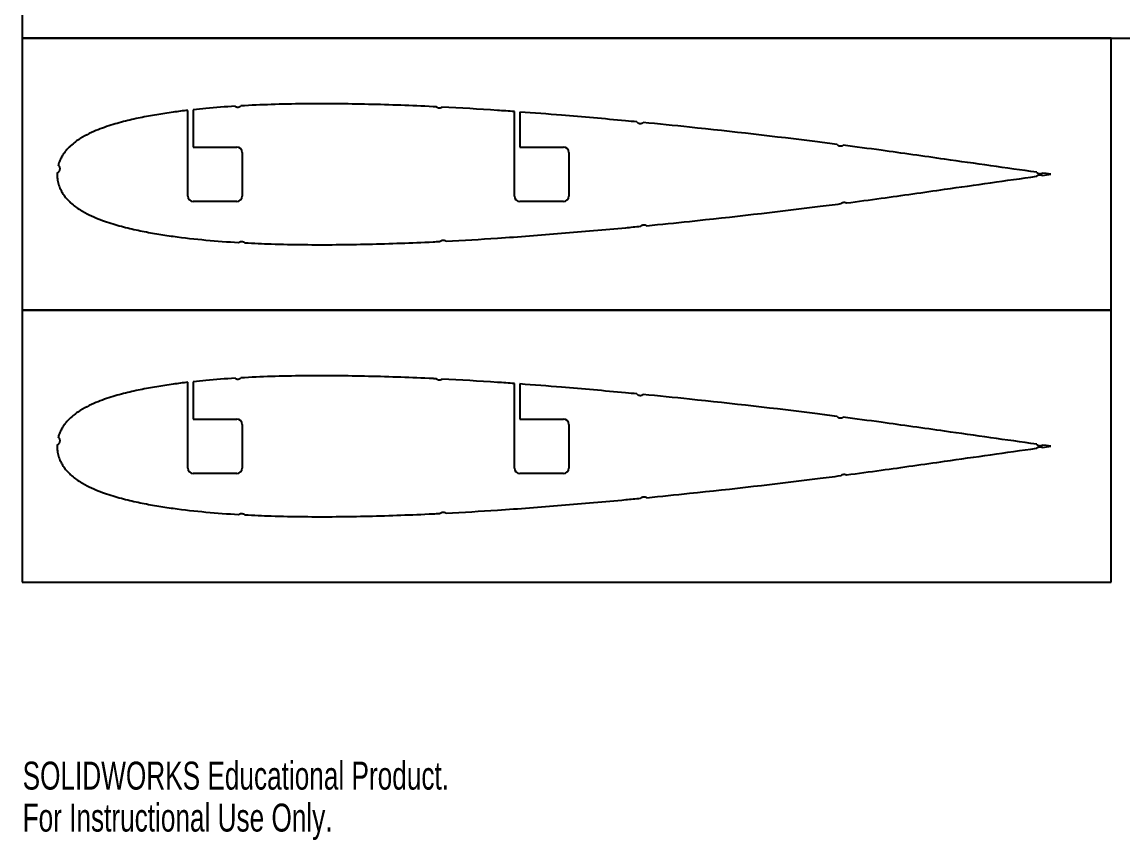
# Model space of a CAD drawing. Header units: millimetres. Extents: x 0 to 310, y 0 to 297.
# Drawn here: x -0.1 to 202.1, y -0.1 to 150.2 of the extents above; entities that cross this region are included whole.
import ezdxf

# ---------------------------------------------------------------- set-up
doc = ezdxf.new("R2010")
doc.units = ezdxf.units.MM
doc.styles.add('SLDTEXTSTYLE0', font='TXT', dxfattribs={"width": 0.7})

msp = doc.modelspace()

# ---------------------------------------------------------------- linework, layer by layer
at = {"color": 7, "linetype": 'Continuous', "lineweight": 25}
for p, q in [((-0.11, 197.25), (-0.11, 147.25)), ((-0.11, 147.25), (309.89, 147.25)), ((199.93, 147.26), (-0.07, 147.26)), ((-0.07, 147.26), (-0.07, 97.26)), ((199.93, 97.26), (199.93, 147.26)), ((30.33, 118.26), (30.33, 134)), ((31.33, 134.11), (31.33, 127.26)), ((90.33, 118.26), (90.33, 133.78)), ((91.33, 133.69), (91.33, 127.26)), ((31.33, 127.26), (39.33, 127.26)), ((40.33, 126.26), (40.33, 118.26)), ((91.33, 127.26), (99.33, 127.26)), ((100.33, 126.26), (100.33, 118.26)), ((187.31, 122.04), (188.87, 122.26)), ((39.33, 117.26), (31.33, 117.26)), ((99.33, 117.26), (91.33, 117.26)), ((199.93, 97.28), (-0.07, 97.28)), ((-0.07, 97.28), (-0.07, 47.28)), ((-0.07, 97.26), (199.93, 97.26)), ((199.93, 47.28), (199.93, 97.28)), ((30.33, 68.28), (30.33, 84.03)), ((31.33, 84.14), (31.33, 77.28)), ((90.33, 68.28), (90.33, 83.8)), ((91.33, 83.72), (91.33, 77.28)), ((31.33, 77.28), (39.33, 77.28)), ((91.33, 77.28), (99.33, 77.28)), ((40.33, 76.28), (40.33, 68.28)), ((100.33, 76.28), (100.33, 68.28)), ((187.31, 72.06), (188.87, 72.28)), ((39.33, 67.28), (31.33, 67.28)), ((99.33, 67.28), (91.33, 67.28)), ((-0.07, 47.28), (199.93, 47.28))]:
    msp.add_line(p, q, dxfattribs=at)
at = {"color": 7, "linetype": 'Continuous', "lineweight": 25, "flags": 128}
for points in [[(188.87, 122.26), (187.99, 122.38), (187.31, 122.48)], [(188.87, 72.28), (187.99, 72.41), (187.31, 72.5)]]:
    msp.add_lwpolyline(points, dxfattribs=at)
at = {"color": 7, "linetype": 'Continuous', "lineweight": 25}
for centre, start, end in [((39.33, 126.26), 0, 90), ((99.33, 126.26), 360, 90), ((31.33, 118.26), 180, 270), ((39.33, 118.26), 270, 0), ((91.33, 118.26), 180, 270), ((99.33, 118.26), 270, 0), ((39.33, 76.28), 0, 90), ((99.33, 76.28), 0, 90), ((31.33, 68.28), 180, 270), ((39.33, 68.28), 270, 0), ((91.33, 68.28), 180, 270), ((99.33, 68.28), 270, 0)]:
    msp.add_arc(centre, 1, start, end, dxfattribs=at)
for points, knots in [([(30.33, 134), (29.44, 133.9), (27.54, 133.66), (24.63, 133.22), (21.59, 132.66), (19.05, 132.08), (16.99, 131.51), (15.44, 131.03), (13.86, 130.45), (12.25, 129.76), (10.86, 129.02), (9.71, 128.24), (8.97, 127.64), (8.35, 127.04), (7.89, 126.52), (7.45, 125.92), (7.05, 125.25), (6.74, 124.56), (6.59, 124.07), (6.56, 123.93)], [-0.0021371, -0.0021371, -0.0021371, -0.0021371, 0.0149268, 0.0341616, 0.0533965, 0.0726313, 0.0822487, 0.0918661, 0.1014835, 0.1111009, 0.1207184, 0.1255271, 0.1303358, 0.1327401, 0.1351445, 0.1375488, 0.1399532, 0.1423575, 0.1433018, 0.1433018, 0.1433018, 0.1433018]), ([(39.02, 134.76), (37.24, 134.65), (34.68, 134.45), (32.11, 134.2), (31.33, 134.11)], [0.48845738, 0.48845738, 0.48845738, 0.48845738, 0.52271245, 0.53773034, 0.53773034, 0.53773034, 0.53773034]), ([(39.02, 134.76), (39.04, 134.74), (39.11, 134.7), (39.23, 134.64), (39.39, 134.6), (39.5, 134.6), (39.55, 134.6)], [0.5704487, 0.5704487, 0.5704487, 0.5704487, 0.6289313, 0.7509766, 0.8732223, 1, 1, 1, 1]), ([(39.55, 134.6), (39.61, 134.6), (39.72, 134.61), (39.87, 134.68), (39.99, 134.74), (40.05, 134.8), (40.07, 134.82)], [0, 0, 0, 0, 0.1265933, 0.2490036, 0.3711573, 0.4373361, 0.4373361, 0.4373361, 0.4373361]), ([(76.04, 134.64), (75.82, 134.65), (71.66, 134.85), (63.54, 135.16), (53.62, 135.25), (45.79, 135.09), (41.94, 134.92), (40.07, 134.82)], [0.2491988, 0.2491988, 0.2491988, 0.2491988, 0.2534248, 0.3303642, 0.4073035, 0.4457731, 0.4817161, 0.4817161, 0.4817161, 0.4817161]), ([(76.04, 134.64), (76.04, 134.64), (76.09, 134.6), (76.19, 134.53), (76.34, 134.48), (76.45, 134.46), (76.51, 134.46)], [0.609315, 0.609315, 0.609315, 0.609315, 0.628365, 0.7513731, 0.8729395, 1, 1, 1, 1]), ([(76.51, 134.46), (76.56, 134.46), (76.67, 134.46), (76.83, 134.49), (76.95, 134.54), (77.01, 134.58), (77.02, 134.59)], [0, 0, 0, 0, 0.1277506, 0.2483774, 0.3721571, 0.4108153, 0.4108153, 0.4108153, 0.4108153]), ([(90.33, 133.78), (89.29, 133.85), (84.86, 134.15), (80.42, 134.42), (77.02, 134.59)], [0.15615159, 0.15615159, 0.15615159, 0.15615159, 0.17648551, 0.24281388, 0.24281388, 0.24281388, 0.24281388]), ([(112.84, 131.87), (112.15, 131.94), (107.54, 132.38), (100.38, 133.01), (93.89, 133.51), (91.33, 133.69)], [1.0441864, 1.0441864, 1.0441864, 1.0441864, 1.0577082, 1.1346475, 1.1847316, 1.1847316, 1.1847316, 1.1847316]), ([(112.84, 131.87), (112.87, 131.84), (112.94, 131.77), (113.07, 131.68), (113.22, 131.62), (113.33, 131.61), (113.39, 131.6)], [0.5203481, 0.5203481, 0.5203481, 0.5203481, 0.6285099, 0.7509327, 0.8727106, 1, 1, 1, 1]), ([(113.39, 131.6), (113.44, 131.6), (113.55, 131.59), (113.71, 131.63), (113.85, 131.69), (113.92, 131.74), (113.96, 131.77)], [0, 0, 0, 0, 0.1263134, 0.2490558, 0.3708794, 0.4627959, 0.4627959, 0.4627959, 0.4627959]), ([(149.61, 127.74), (148.4, 127.9), (139.38, 129.05), (127.5, 130.41), (116.81, 131.49), (113.96, 131.77)], [0.8031395, 0.8031395, 0.8031395, 0.8031395, 0.8268903, 0.9807689, 1.036883, 1.036883, 1.036883, 1.036883]), ([(149.61, 127.74), (149.63, 127.71), (149.7, 127.64), (149.82, 127.56), (149.97, 127.49), (150.07, 127.47), (150.13, 127.46)], [0.5386306, 0.5386306, 0.5386306, 0.5386306, 0.6294676, 0.7509399, 0.8730643, 1, 1, 1, 1]), ([(150.13, 127.46), (150.19, 127.46), (150.29, 127.45), (150.46, 127.48), (150.59, 127.53), (150.67, 127.58), (150.7, 127.6)], [0, 0, 0, 0, 0.1269102, 0.2497491, 0.372104, 0.4547515, 0.4547515, 0.4547515, 0.4547515]), ([(186.28, 122.62), (180.64, 123.42), (171.12, 124.76), (159.27, 126.46), (153.03, 127.29), (150.7, 127.6)], [0.5613433, 0.5613433, 0.5613433, 0.5613433, 0.6730116, 0.7499509, 0.7959846, 0.7959846, 0.7959846, 0.7959846]), ([(6.86, 123.13), (6.87, 123.19), (6.88, 123.3), (6.86, 123.46), (6.81, 123.61), (6.73, 123.76), (6.64, 123.86), (6.58, 123.92), (6.56, 123.93)], [0, 0, 0, 0, 0.1269641, 0.2494791, 0.3713617, 0.4997016, 0.62708, 0.6863105, 0.6863105, 0.6863105, 0.6863105]), ([(6.34, 122.51), (6.34, 122.5), (6.33, 122.42), (6.32, 122.34), (6.32, 122.27), (6.32, 122.26)], [0.148122706, 0.148122706, 0.148122706, 0.148122706, 0.148368425, 0.149570602, 0.149763704, 0.149763704, 0.149763704, 0.149763704]), ([(6.32, 122.26), (6.32, 122.25), (6.32, 122.18), (6.33, 122.04), (6.35, 121.81), (6.39, 121.27), (6.66, 120.13), (7.05, 119.27), (7.45, 118.59), (7.89, 117.99), (8.35, 117.47), (8.97, 116.87), (9.71, 116.27), (10.86, 115.49), (12.25, 114.76), (13.86, 114.06), (15.44, 113.49), (16.99, 113), (19.05, 112.44), (21.59, 111.86), (24.63, 111.3), (28.66, 110.69), (33.68, 110.13), (37.7, 109.84), (39.72, 109.72), (39.74, 109.72)], [-0.0021363, -0.0021363, -0.0021363, -0.0021363, -0.001944, -0.0007418, 0.0004604, 0.0028647, 0.0052691, 0.0076734, 0.0100778, 0.0124821, 0.0148865, 0.0172908, 0.0220995, 0.0269083, 0.0365257, 0.0461431, 0.0557605, 0.0653779, 0.0749953, 0.0942302, 0.113465, 0.1326998, 0.1711695, 0.2096391, 0.2100337, 0.2100337, 0.2100337, 0.2100337]), ([(6.34, 122.51), (6.35, 122.51), (6.41, 122.54), (6.51, 122.6), (6.64, 122.7), (6.74, 122.83), (6.82, 122.97), (6.85, 123.08), (6.86, 123.13)], [0.350931, 0.350931, 0.350931, 0.350931, 0.3729642, 0.5011869, 0.6280584, 0.7505673, 0.8723179, 1, 1, 1, 1]), ([(151.33, 116.99), (153.45, 117.27), (159.48, 118.08), (171.11, 119.75), (180.63, 121.09), (186.26, 121.89)], [0.937131, 0.937131, 0.937131, 0.937131, 0.9790323, 1.0559717, 1.1675282, 1.1675282, 1.1675282, 1.1675282]), ([(186.26, 121.89), (186.28, 121.91), (186.34, 121.97), (186.45, 122.06), (186.6, 122.13), (186.71, 122.15), (186.76, 122.16)], [0.5563046, 0.5563046, 0.5563046, 0.5563046, 0.6286596, 0.7520344, 0.8729663, 1, 1, 1, 1]), ([(186.28, 122.62), (186.29, 122.61), (186.35, 122.55), (186.45, 122.47), (186.6, 122.4), (186.71, 122.38), (186.76, 122.37)], [0.5737586, 0.5737586, 0.5737586, 0.5737586, 0.6294676, 0.7509399, 0.8730643, 1, 1, 1, 1]), ([(186.76, 122.37), (186.82, 122.36), (186.93, 122.35), (187.09, 122.38), (187.22, 122.42), (187.29, 122.46), (187.31, 122.48)], [0, 0, 0, 0, 0.1269102, 0.2497491, 0.372104, 0.4334494, 0.4334494, 0.4334494, 0.4334494]), ([(186.76, 122.16), (186.82, 122.16), (186.93, 122.17), (187.09, 122.15), (187.22, 122.1), (187.29, 122.05), (187.31, 122.04)], [0, 0, 0, 0, 0.1266763, 0.2499968, 0.3711596, 0.4395457, 0.4395457, 0.4395457, 0.4395457]), ([(114.64, 112.81), (117.27, 113.06), (127.73, 114.12), (139.61, 115.49), (148.87, 116.67), (150.32, 116.86)], [0.6965436, 0.6965436, 0.6965436, 0.6965436, 0.7482144, 0.902093, 0.9304964, 0.9304964, 0.9304964, 0.9304964]), ([(150.32, 116.86), (150.33, 116.88), (150.38, 116.93), (150.48, 117), (150.63, 117.07), (150.74, 117.09), (150.79, 117.1)], [0.5860773, 0.5860773, 0.5860773, 0.5860773, 0.6286596, 0.7520344, 0.8729663, 1, 1, 1, 1]), ([(150.79, 117.1), (150.85, 117.11), (150.96, 117.12), (151.12, 117.09), (151.24, 117.04), (151.31, 117.01), (151.33, 116.99)], [0, 0, 0, 0, 0.1266763, 0.2499968, 0.3711596, 0.4225832, 0.4225832, 0.4225832, 0.4225832]), ([(77.79, 109.96), (80.93, 110.13), (88.01, 110.55), (99.01, 111.38), (107.77, 112.15), (112.6, 112.61), (113.51, 112.7)], [0.4560702, 0.4560702, 0.4560702, 0.4560702, 0.5173964, 0.5943357, 0.6712751, 0.6891943, 0.6891943, 0.6891943, 0.6891943]), ([(113.51, 112.7), (113.54, 112.73), (113.62, 112.8), (113.75, 112.89), (113.9, 112.95), (114.01, 112.97), (114.07, 112.97)], [0.5179327, 0.5179327, 0.5179327, 0.5179327, 0.6280836, 0.7502012, 0.8732655, 1, 1, 1, 1]), ([(114.07, 112.97), (114.12, 112.98), (114.23, 112.98), (114.39, 112.94), (114.53, 112.88), (114.6, 112.83), (114.64, 112.81)], [0, 0, 0, 0, 0.1264854, 0.249622, 0.3710783, 0.4621, 0.4621, 0.4621, 0.4621]), ([(39.74, 109.72), (39.77, 109.74), (39.84, 109.79), (39.97, 109.86), (40.13, 109.89), (40.24, 109.89), (40.3, 109.89)], [0.5436753, 0.5436753, 0.5436753, 0.5436753, 0.6273537, 0.7509631, 0.8731881, 1, 1, 1, 1]), ([(40.3, 109.89), (40.35, 109.89), (40.46, 109.88), (40.62, 109.82), (40.74, 109.74), (40.8, 109.68), (40.83, 109.66)], [0, 0, 0, 0, 0.126595, 0.2503189, 0.371113, 0.4533191, 0.4533191, 0.4533191, 0.4533191]), ([(40.83, 109.66), (42.44, 109.57), (46.05, 109.42), (53.62, 109.27), (63.54, 109.36), (71.87, 109.67), (76.24, 109.88), (76.67, 109.91)], [0.2170361, 0.2170361, 0.2170361, 0.2170361, 0.2481088, 0.2865785, 0.3635178, 0.4404571, 0.4487745, 0.4487745, 0.4487745, 0.4487745]), ([(76.67, 109.91), (76.7, 109.94), (76.78, 110.01), (76.91, 110.09), (77.06, 110.14), (77.17, 110.15), (77.23, 110.16)], [0.5195301, 0.5195301, 0.5195301, 0.5195301, 0.6274147, 0.7508207, 0.8720899, 1, 1, 1, 1]), ([(77.23, 110.16), (77.28, 110.16), (77.39, 110.15), (77.55, 110.11), (77.68, 110.05), (77.76, 109.99), (77.79, 109.96)], [0, 0, 0, 0, 0.1270385, 0.2500631, 0.3716852, 0.463482, 0.463482, 0.463482, 0.463482]), ([(76.04, 84.67), (75.82, 84.68), (71.66, 84.88), (63.54, 85.18), (53.62, 85.27), (45.79, 85.12), (41.94, 84.95), (40.07, 84.84)], [0.2491988, 0.2491988, 0.2491988, 0.2491988, 0.2534248, 0.3303642, 0.4073035, 0.4457731, 0.4817161, 0.4817161, 0.4817161, 0.4817161]), ([(30.33, 84.03), (29.44, 83.92), (27.54, 83.68), (24.63, 83.24), (21.59, 82.68), (19.05, 82.1), (16.99, 81.54), (15.44, 81.05), (13.86, 80.48), (12.25, 79.79), (10.86, 79.05), (9.71, 78.27), (8.97, 77.67), (8.35, 77.07), (7.89, 76.55), (7.45, 75.95), (7.05, 75.27), (6.74, 74.59), (6.59, 74.1), (6.56, 73.96)], [-0.0021371, -0.0021371, -0.0021371, -0.0021371, 0.0149268, 0.0341616, 0.0533965, 0.0726313, 0.0822487, 0.0918661, 0.1014835, 0.1111009, 0.1207184, 0.1255271, 0.1303358, 0.1327401, 0.1351445, 0.1375488, 0.1399532, 0.1423575, 0.1433018, 0.1433018, 0.1433018, 0.1433018]), ([(39.02, 84.78), (37.24, 84.67), (34.68, 84.48), (32.11, 84.22), (31.33, 84.14)], [0.48845738, 0.48845738, 0.48845738, 0.48845738, 0.52271245, 0.53773034, 0.53773034, 0.53773034, 0.53773034]), ([(39.02, 84.78), (39.04, 84.77), (39.11, 84.72), (39.23, 84.67), (39.39, 84.63), (39.5, 84.63), (39.55, 84.63)], [0.5704487, 0.5704487, 0.5704487, 0.5704487, 0.6289313, 0.7509766, 0.8732223, 1, 1, 1, 1]), ([(39.55, 84.63), (39.61, 84.63), (39.72, 84.64), (39.87, 84.7), (39.99, 84.77), (40.05, 84.82), (40.07, 84.84)], [0, 0, 0, 0, 0.1265933, 0.2490036, 0.3711573, 0.4373361, 0.4373361, 0.4373361, 0.4373361]), ([(76.04, 84.67), (76.04, 84.66), (76.09, 84.62), (76.19, 84.56), (76.34, 84.5), (76.45, 84.49), (76.51, 84.48)], [0.609315, 0.609315, 0.609315, 0.609315, 0.628365, 0.7513731, 0.8729395, 1, 1, 1, 1]), ([(76.51, 84.48), (76.56, 84.48), (76.67, 84.48), (76.83, 84.52), (76.95, 84.57), (77.01, 84.61), (77.02, 84.62)], [0, 0, 0, 0, 0.1277506, 0.2483774, 0.3721571, 0.4108153, 0.4108153, 0.4108153, 0.4108153]), ([(90.33, 83.8), (89.29, 83.88), (84.86, 84.18), (80.42, 84.45), (77.02, 84.62)], [0.15615159, 0.15615159, 0.15615159, 0.15615159, 0.17648551, 0.24281388, 0.24281388, 0.24281388, 0.24281388]), ([(112.84, 81.9), (112.15, 81.96), (107.54, 82.4), (100.38, 83.03), (93.89, 83.53), (91.33, 83.72)], [1.0441864, 1.0441864, 1.0441864, 1.0441864, 1.0577082, 1.1346475, 1.1847316, 1.1847316, 1.1847316, 1.1847316]), ([(112.84, 81.9), (112.87, 81.86), (112.94, 81.79), (113.07, 81.71), (113.22, 81.65), (113.33, 81.63), (113.39, 81.63)], [0.5203481, 0.5203481, 0.5203481, 0.5203481, 0.6285099, 0.7509327, 0.8727106, 1, 1, 1, 1]), ([(113.39, 81.63), (113.44, 81.62), (113.55, 81.62), (113.71, 81.65), (113.85, 81.72), (113.92, 81.77), (113.96, 81.79)], [0, 0, 0, 0, 0.1263134, 0.2490558, 0.3708794, 0.4627959, 0.4627959, 0.4627959, 0.4627959]), ([(149.61, 77.77), (148.4, 77.92), (139.38, 79.08), (127.5, 80.44), (116.81, 81.51), (113.96, 81.79)], [0.8031395, 0.8031395, 0.8031395, 0.8031395, 0.8268903, 0.9807689, 1.036883, 1.036883, 1.036883, 1.036883]), ([(149.61, 77.77), (149.63, 77.74), (149.7, 77.67), (149.82, 77.58), (149.97, 77.52), (150.07, 77.5), (150.13, 77.49)], [0.5386306, 0.5386306, 0.5386306, 0.5386306, 0.6294676, 0.7509399, 0.8730643, 1, 1, 1, 1]), ([(150.13, 77.49), (150.19, 77.48), (150.29, 77.48), (150.46, 77.51), (150.59, 77.56), (150.67, 77.6), (150.7, 77.62)], [0, 0, 0, 0, 0.1269102, 0.2497491, 0.372104, 0.4547515, 0.4547515, 0.4547515, 0.4547515]), ([(186.28, 72.65), (180.64, 73.45), (171.12, 74.79), (159.27, 76.48), (153.03, 77.32), (150.7, 77.62)], [0.5613433, 0.5613433, 0.5613433, 0.5613433, 0.6730116, 0.7499509, 0.7959846, 0.7959846, 0.7959846, 0.7959846]), ([(6.34, 72.54), (6.35, 72.54), (6.41, 72.56), (6.51, 72.62), (6.64, 72.73), (6.74, 72.85), (6.82, 73), (6.85, 73.1), (6.86, 73.16)], [0.350931, 0.350931, 0.350931, 0.350931, 0.3729642, 0.5011869, 0.6280584, 0.7505673, 0.8723179, 1, 1, 1, 1]), ([(6.86, 73.16), (6.87, 73.21), (6.88, 73.32), (6.86, 73.48), (6.81, 73.64), (6.73, 73.78), (6.64, 73.89), (6.58, 73.94), (6.56, 73.96)], [0, 0, 0, 0, 0.1269641, 0.2494791, 0.3713617, 0.4997016, 0.62708, 0.6863105, 0.6863105, 0.6863105, 0.6863105]), ([(6.34, 72.54), (6.34, 72.52), (6.33, 72.45), (6.32, 72.37), (6.32, 72.29), (6.32, 72.28)], [0.148122706, 0.148122706, 0.148122706, 0.148122706, 0.148368425, 0.149570602, 0.149763704, 0.149763704, 0.149763704, 0.149763704]), ([(6.32, 72.28), (6.32, 72.27), (6.32, 72.2), (6.33, 72.07), (6.35, 71.84), (6.39, 71.3), (6.66, 70.15), (7.05, 69.29), (7.45, 68.62), (7.89, 68.02), (8.35, 67.5), (8.97, 66.9), (9.71, 66.3), (10.86, 65.52), (12.25, 64.78), (13.86, 64.09), (15.44, 63.52), (16.99, 63.03), (19.05, 62.47), (21.59, 61.88), (24.63, 61.32), (28.66, 60.71), (33.68, 60.16), (37.7, 59.86), (39.72, 59.74), (39.74, 59.74)], [-0.0021363, -0.0021363, -0.0021363, -0.0021363, -0.001944, -0.0007418, 0.0004604, 0.0028647, 0.0052691, 0.0076734, 0.0100778, 0.0124821, 0.0148865, 0.0172908, 0.0220995, 0.0269083, 0.0365257, 0.0461431, 0.0557605, 0.0653779, 0.0749953, 0.0942302, 0.113465, 0.1326998, 0.1711695, 0.2096391, 0.2100337, 0.2100337, 0.2100337, 0.2100337]), ([(151.33, 67.02), (153.45, 67.3), (159.48, 68.11), (171.11, 69.78), (180.63, 71.12), (186.26, 71.92)], [0.937131, 0.937131, 0.937131, 0.937131, 0.9790323, 1.0559717, 1.1675282, 1.1675282, 1.1675282, 1.1675282]), ([(186.26, 71.92), (186.28, 71.94), (186.34, 72), (186.45, 72.08), (186.6, 72.15), (186.71, 72.17), (186.76, 72.18)], [0.5563046, 0.5563046, 0.5563046, 0.5563046, 0.6286596, 0.7520344, 0.8729663, 1, 1, 1, 1]), ([(186.28, 72.65), (186.29, 72.63), (186.35, 72.58), (186.45, 72.5), (186.6, 72.43), (186.71, 72.41), (186.76, 72.39)], [0.5737586, 0.5737586, 0.5737586, 0.5737586, 0.6294676, 0.7509399, 0.8730643, 1, 1, 1, 1]), ([(186.76, 72.39), (186.82, 72.39), (186.93, 72.38), (187.09, 72.41), (187.22, 72.45), (187.29, 72.49), (187.31, 72.5)], [0, 0, 0, 0, 0.1269102, 0.2497491, 0.372104, 0.4334494, 0.4334494, 0.4334494, 0.4334494]), ([(186.76, 72.18), (186.82, 72.19), (186.93, 72.2), (187.09, 72.17), (187.22, 72.12), (187.29, 72.08), (187.31, 72.06)], [0, 0, 0, 0, 0.1266763, 0.2499968, 0.3711596, 0.4395457, 0.4395457, 0.4395457, 0.4395457]), ([(114.64, 62.83), (117.27, 63.09), (127.73, 64.15), (139.61, 65.51), (148.87, 66.7), (150.32, 66.89)], [0.6965436, 0.6965436, 0.6965436, 0.6965436, 0.7482144, 0.902093, 0.9304964, 0.9304964, 0.9304964, 0.9304964]), ([(150.32, 66.89), (150.33, 66.9), (150.38, 66.95), (150.48, 67.03), (150.63, 67.1), (150.74, 67.12), (150.79, 67.13)], [0.5860773, 0.5860773, 0.5860773, 0.5860773, 0.6286596, 0.7520344, 0.8729663, 1, 1, 1, 1]), ([(150.79, 67.13), (150.85, 67.13), (150.96, 67.14), (151.12, 67.12), (151.24, 67.07), (151.31, 67.03), (151.33, 67.02)], [0, 0, 0, 0, 0.1266763, 0.2499968, 0.3711596, 0.4225832, 0.4225832, 0.4225832, 0.4225832]), ([(77.79, 59.99), (80.93, 60.15), (88.01, 60.58), (99.01, 61.4), (107.77, 62.18), (112.6, 62.64), (113.51, 62.72)], [0.4560702, 0.4560702, 0.4560702, 0.4560702, 0.5173964, 0.5943357, 0.6712751, 0.6891943, 0.6891943, 0.6891943, 0.6891943]), ([(113.51, 62.72), (113.54, 62.76), (113.62, 62.83), (113.75, 62.92), (113.9, 62.98), (114.01, 62.99), (114.07, 63)], [0.5179327, 0.5179327, 0.5179327, 0.5179327, 0.6280836, 0.7502012, 0.8732655, 1, 1, 1, 1]), ([(114.07, 63), (114.12, 63), (114.23, 63), (114.39, 62.97), (114.53, 62.91), (114.6, 62.86), (114.64, 62.83)], [0, 0, 0, 0, 0.1264854, 0.249622, 0.3710783, 0.4621, 0.4621, 0.4621, 0.4621]), ([(39.74, 59.74), (39.77, 59.77), (39.84, 59.82), (39.97, 59.88), (40.13, 59.92), (40.24, 59.92), (40.3, 59.92)], [0.5436753, 0.5436753, 0.5436753, 0.5436753, 0.6273537, 0.7509631, 0.8731881, 1, 1, 1, 1]), ([(40.3, 59.92), (40.35, 59.91), (40.46, 59.9), (40.62, 59.84), (40.74, 59.77), (40.8, 59.71), (40.83, 59.68)], [0, 0, 0, 0, 0.126595, 0.2503189, 0.371113, 0.4533191, 0.4533191, 0.4533191, 0.4533191]), ([(40.83, 59.68), (42.44, 59.6), (46.05, 59.45), (53.62, 59.29), (63.54, 59.39), (71.87, 59.7), (76.24, 59.91), (76.67, 59.93)], [0.2170361, 0.2170361, 0.2170361, 0.2170361, 0.2481088, 0.2865785, 0.3635178, 0.4404571, 0.4487745, 0.4487745, 0.4487745, 0.4487745]), ([(76.67, 59.93), (76.7, 59.97), (76.78, 60.03), (76.91, 60.11), (77.06, 60.17), (77.17, 60.18), (77.23, 60.18)], [0.5195301, 0.5195301, 0.5195301, 0.5195301, 0.6274147, 0.7508207, 0.8720899, 1, 1, 1, 1]), ([(77.23, 60.18), (77.28, 60.18), (77.39, 60.18), (77.55, 60.14), (77.68, 60.07), (77.76, 60.02), (77.79, 59.99)], [0, 0, 0, 0, 0.1270385, 0.2500631, 0.3716852, 0.463482, 0.463482, 0.463482, 0.463482])]:
    msp.add_open_spline(points, degree=3, knots=knots, dxfattribs=at)

# ---------------------------------------------------------------- texts
at = {"color": 7, "linetype": 'Continuous', "char_height": 5.1381, "attachment_point": 1, "style": 'SLDTEXTSTYLE0'}
for s, insert in [('SOLIDWORKS Educational Product.', (0, 14.33)), ('For Instructional Use Only.', (0, 6.62))]:
    msp.add_mtext(s, dxfattribs=dict(at, insert=insert))

doc.saveas('drawing.dxf')
